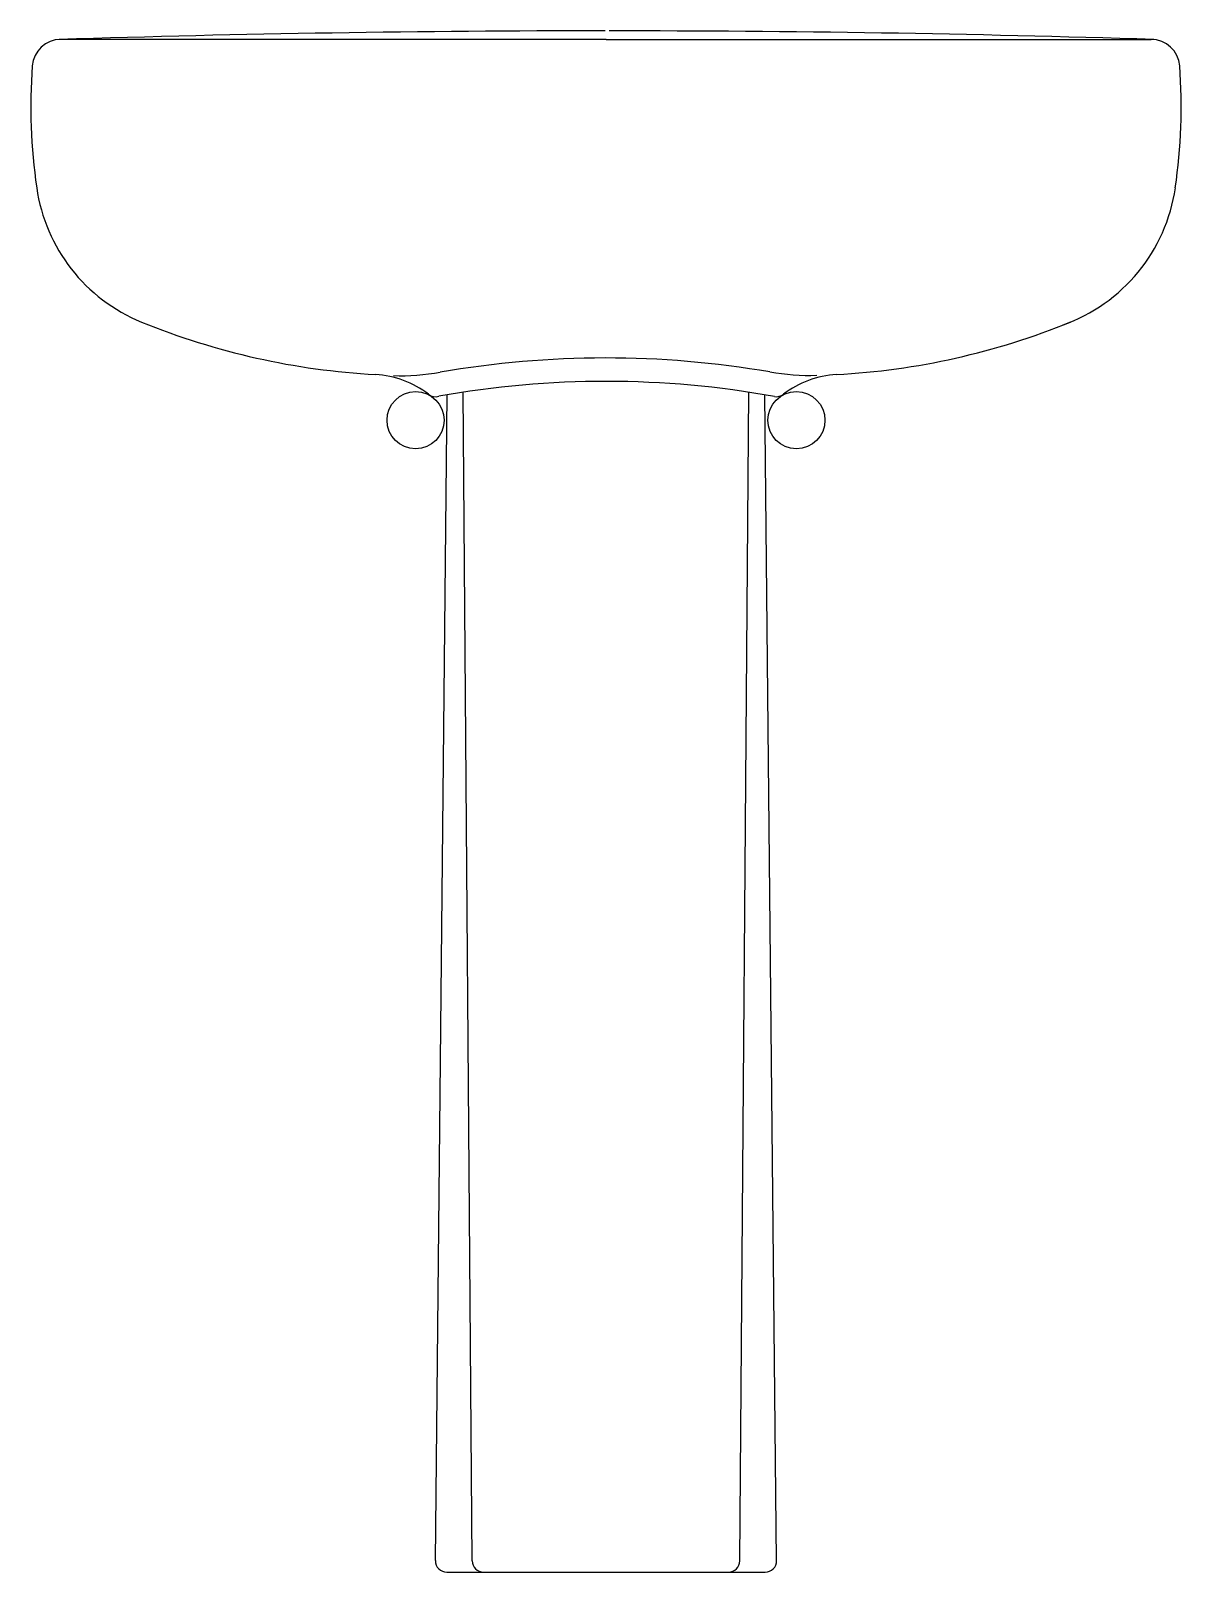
# Model space of a CAD drawing. Extents: x 1122 to 1726, y 983 to 1792.
import ezdxf

# ---------------------------------------------------------------- set-up
doc = ezdxf.new("R2010")
doc.units = 0
doc.header["$LTSCALE"] = 50
doc.layers.add('FINA', color=6, linetype='CONTINUOUS')
doc.layers.add('GROSSA', color=3, linetype='CONTINUOUS')

msp = doc.modelspace()

# ---------------------------------------------------------------- linework, layer by layer
at = {"layer": 'FINA', "color": 0, "linetype": 'CONTINUOUS'}
for centre in [(1324.1, 1587.8), (1524.1, 1587.8)]:
    msp.add_circle(centre, 15, dxfattribs=at)
for centre, radius, start, end in [((1423.99, 1111.67), 508.82, 80.24933, 99.84444), ((1315.67, 1736.08), 124.92, 268.50543, 279.84587), ((1531.4, 1736.34), 125, 260.24317, 271.55553)]:
    msp.add_arc(centre, radius, start, end, dxfattribs=at)
at = {"layer": 'GROSSA', "color": 0, "linetype": 'CONTINUOUS'}
for p, q in [((1424.1, 1787.8), (1137.75, 1787.8)), ((1424.1, 1787.8), (1710.45, 1787.8)), ((1334.51, 988.86), (1340.6, 1601.15)), ((1353.79, 988.75), (1349.1, 1602.52)), ((1494.4, 988.75), (1499.1, 1602.52)), ((1513.69, 988.86), (1507.6, 1601.15)), ((1340.51, 982.8), (1507.69, 982.8))]:
    msp.add_line(p, q, dxfattribs=at)
for centre, radius, start, end in [((1423.58, -7208.14), 9000.45, 90.000001, 91.824645), ((1425.79, -7208.2), 9000.49, 88.179096, 89.999999), ((1137.75, 1772.8), 15, 90.1474, 175.94679), ((1710.45, 1772.8), 15, 4.04789, 90.41891), ((1422.04, 1752.65), 300, 175.94641, 188.19837), ((1426.16, 1752.65), 300, 351.80163, 4.05359), ((1214.18, 1722.7), 90, 188.19933, 247.80386), ((1634.02, 1722.7), 90, 289.37723, 351.80154), ((1323.53, 1990.79), 379.53, 247.80679, 266.91637), ((1524.68, 1990.79), 379.54, 273.0774, 292.1922), ((1300.31, 1561.88), 50, 52.25188, 86.90133), ((1547.88, 1561.88), 50, 93.09867, 127.74812), ((1424.04, 1111.68), 496.53, 79.71738, 100.18644), ((1334.6, 1606.16), 6, 232.24262, 285.65209), ((1513.59, 1606.16), 6, 260.96023, 307.76174), ((1340.51, 988.8), 6, 179.43023, 270), ((1359.79, 988.8), 6, 180.4384, 270), ((1488.4, 988.8), 6, 270, 359.56162), ((1507.69, 988.8), 6, 270, 0.56977)]:
    msp.add_arc(centre, radius, start, end, dxfattribs=at)

doc.saveas('drawing.dxf')
